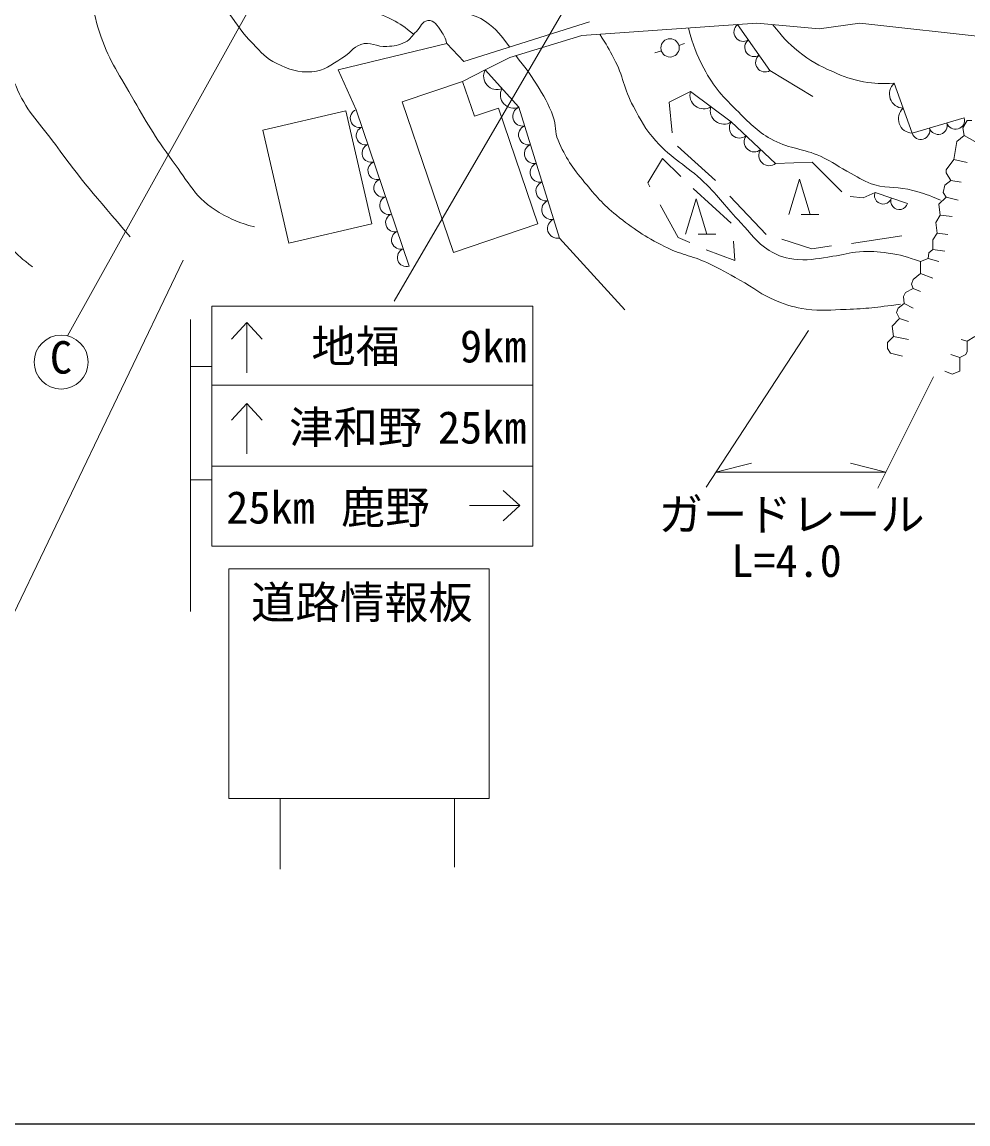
# Model space of a CAD drawing. Units: millimetres, scale not verified. Extents: x 40000 to 680000, y 20000 to 380000.
# Drawn here: x 409732 to 463068, y 205000 to 267142 of the extents above; entities that cross this region are included whole.
import ezdxf
from ezdxf.enums import TextEntityAlignment as Align

# ---------------------------------------------------------------- set-up
doc = ezdxf.new("R2010")
doc.units = ezdxf.units.MM
doc.header["$LTSCALE"] = 1000
for name, color, linetype, lineweight in [('M-BGD', 7, 'Continuous', 13), ('M-STR-HTXT', 7, 'Continuous', 13), ('M-STR-STR3', 7, 'Continuous', 13), ('M-STR-STRC', 7, 'Continuous', 13), ('M-TTL-BAND', 7, 'Continuous', 25)]:
    doc.layers.add(name, color=color, linetype=linetype, lineweight=lineweight)
doc.styles.add('ＭＳ ゴシック', font='')
doc.styles.add('ＭＳ 明朝', font='')
doc.styles.get('ＭＳ ゴシック').set_extended_font_data('MS Gothic')
doc.styles.get('ＭＳ 明朝').set_extended_font_data('MS Mincho')

msp = doc.modelspace()

# ---------------------------------------------------------------- linework, layer by layer
at = {"layer": 'M-BGD'}
for p, q in [((441736, 267147), (434649, 264918)), ((441299, 266379), (451173, 267073)), ((450075, 266996), (451906, 264408)), ((451173, 267073), (454674, 266758)), ((454674, 266758), (456977, 267073)), ((456977, 267073), (464926, 266190)), ((437230, 265149), (441299, 266379)), ((433682, 265941), (427555, 264455)), ((434649, 264918), (433682, 265941)), ((445409, 265397), (445781, 265515)), ((446766, 265827), (447091, 265929)), ((435850, 264440), (437230, 265149)), ((427555, 264455), (428577, 262196)), ((434568, 263797), (435850, 264440)), ((435850, 264440), (437743, 262337)), ((451906, 264408), (454326, 262935)), ((431174, 262646), (434568, 263797)), ((434568, 263797), (435237, 261828)), ((458909, 263693), (459919, 260875)), ((447427, 263230), (446224, 262631)), ((434057, 254148), (431174, 262646)), ((435237, 261828), (436604, 262291)), ((436604, 262291), (438818, 255764)), ((437743, 262337), (440028, 254959)), ((446224, 262631), (446392, 260885)), ((427985, 262133), (423301, 261050)), ((429458, 255765), (427985, 262133)), ((428577, 262196), (431564, 253371)), ((459919, 260875), (462863, 261737)), ((423301, 261050), (424774, 254681)), ((463026, 261592), (462772, 261169)), ((462772, 261169), (462857, 260745)), ((463280, 261592), (463026, 261592)), ((462433, 260407), (462264, 259391)), ((462857, 260745), (462433, 260407)), ((462857, 260745), (463449, 260407)), ((446686, 260149), (448831, 258214)), ((445023, 258073), (445836, 259447)), ((445836, 259447), (446873, 258438)), ((454278, 259245), (452222, 259171)), ((455960, 257562), (454278, 259245)), ((462264, 259391), (461841, 258798)), ((462264, 259391), (463026, 259221)), ((461841, 258798), (461841, 258629)), ((461841, 258629), (462095, 258205)), ((445135, 257849), (445023, 258073)), ((452968, 256287), (453568, 258287)), ((453568, 258287), (454168, 256287)), ((461756, 257951), (461671, 257528)), ((462095, 258205), (461756, 257951)), ((462095, 258205), (462687, 258121)), ((447574, 257751), (449719, 255802)), ((449651, 257331), (451691, 255165)), ((457159, 257226), (456423, 257310)), ((457830, 257529), (457159, 257226)), ((457830, 257529), (459666, 256912)), ((461841, 257274), (461431, 256876)), ((461671, 257528), (461841, 257274)), ((461841, 257274), (462518, 257105)), ((446733, 254989), (445710, 256825)), ((447149, 255172), (447749, 257172)), ((447749, 257172), (448349, 255172)), ((461431, 256876), (461502, 256258)), ((454668, 256287), (453668, 256287)), ((461502, 256258), (461248, 255835)), ((461502, 256258), (462179, 256173)), ((424774, 254681), (429458, 255765)), ((438818, 255764), (434057, 254148)), ((461248, 255835), (461333, 255242)), ((440028, 254959), (443719, 250913)), ((447378, 254708), (446733, 254989)), ((448849, 255172), (447849, 255172)), ((452575, 254892), (454257, 254345)), ((456507, 254660), (459346, 255081)), ((461081, 254860), (461079, 254311)), ((461333, 255242), (461081, 254860)), ((461333, 255242), (461925, 255157)), ((449916, 253699), (448303, 254288)), ((449845, 254778), (449916, 253699)), ((454257, 254345), (455372, 254513)), ((460857, 254134), (461079, 254311)), ((461079, 254311), (461756, 254226)), ((460401, 253633), (460825, 253803)), ((460401, 253633), (460401, 252956)), ((460857, 254134), (460825, 253803)), ((460825, 253803), (461417, 253633)), ((460401, 252956), (459978, 252617)), ((460401, 252956), (461079, 252702)), ((459978, 252617), (459893, 252363)), ((459893, 252363), (459978, 252109)), ((459552, 251897), (459433, 251673)), ((459978, 252109), (459552, 251897)), ((459978, 252109), (460401, 251940)), ((459470, 251263), (459131, 251009)), ((459433, 251673), (459470, 251263)), ((459978, 251009), (459470, 251263)), ((459131, 251009), (459047, 250755)), ((459047, 250755), (459216, 250416)), ((459216, 250416), (458793, 249993)), ((458793, 249993), (458877, 249400)), ((459216, 250416), (459724, 250247)), ((458877, 249400), (458539, 249061)), ((458877, 249400), (459724, 249231)), ((462687, 249231), (463026, 249146)), ((463449, 249400), (463026, 249146)), ((458539, 249061), (458539, 248723)), ((458539, 248723), (458708, 248469)), ((463026, 249146), (463026, 248553)), ((458708, 248469), (459385, 248299)), ((462095, 248384), (462603, 248215)), ((462941, 248384), (462603, 248215)), ((462603, 248215), (462603, 247453)), ((463026, 248553), (462941, 248384)), ((462179, 247283), (461756, 247453)), ((462603, 247453), (462179, 247283))]:
    msp.add_line(p, q, dxfattribs=at)
msp.add_lwpolyline([(447427, 263230), (449719, 261506), (452222, 259171)], dxfattribs=at)
msp.add_circle((446269, 265686), 517, dxfattribs=at)
for centre, radius, start, end in [((450404, 266582), 529, 128.4478, 302.10385), ((451014, 265719), 529, 128.4478, 302.10385), ((451625, 264856), 529, 128.4478, 302.10385), ((436509, 264081), 750, 151.47464, 292.49979), ((459453, 263093), 810, 132.21021, 267.20575), ((437456, 263030), 750, 151.47464, 292.49979), ((448159, 263010), 764, 163.27497, 302.81721), ((437958, 261826), 554, 112.83824, 281.58131), ((449305, 262148), 764, 163.27497, 302.81721), ((459958, 261684), 810, 132.21021, 267.20575), ((428760, 261711), 518, 110.68018, 286.71776), ((462369, 261604), 511, 197.60406, 15.04203), ((429091, 260731), 518, 110.68018, 286.71776), ((438284, 260772), 554, 112.83824, 281.58131), ((450188, 261172), 575, 144.51538, 309.46881), ((460406, 261029), 511, 197.60406, 15.04203), ((461387, 261317), 511, 197.60406, 15.04203), ((451022, 260393), 575, 144.51538, 309.46881), ((429423, 259750), 518, 110.68018, 286.71776), ((438611, 259718), 554, 112.83824, 281.58131), ((451856, 259615), 575, 144.51538, 309.46881), ((429755, 258770), 518, 110.68018, 286.71776), ((438937, 258664), 554, 112.83824, 281.58131), ((430087, 257789), 518, 110.68018, 286.71776), ((439264, 257610), 554, 112.83824, 281.58131), ((430419, 256809), 518, 110.68018, 286.71776), ((458284, 257360), 485, 159.61328, 343.2546), ((439590, 256556), 554, 112.83824, 281.58131), ((459202, 257052), 485, 159.61328, 343.2546), ((430751, 255828), 518, 110.68018, 286.71776), ((439917, 255502), 554, 112.83824, 281.58131), ((431083, 254848), 518, 110.68018, 286.71776), ((431415, 253867), 518, 110.68018, 286.71776)]:
    msp.add_arc(centre, radius, start, end, dxfattribs=at)
for points, knots in [([(404103, 302654), (404954, 302148), (405197, 302001), (405927, 301638), (406612, 301297), (407058, 301230), (407714, 300838), (408725, 300236), (409244, 299817), (410154, 299072), (411822, 297706), (412659, 296824), (414192, 295308), (415014, 294494), (415361, 293927), (416210, 293141), (417036, 292378), (417612, 292085), (418545, 291459), (419260, 290979), (419714, 290790), (420408, 290279), (421462, 289503), (421959, 288947), (422891, 288027), (423545, 287381), (423922, 287020), (424475, 286286), (425012, 285573), (425311, 285160), (425695, 284355), (426132, 283436), (426407, 282899), (426536, 281890), (426677, 280797), (426478, 280171), (426389, 279072), (426296, 277931), (425864, 277283), (426073, 276156), (426281, 275030), (426654, 274436), (427314, 273500), (428094, 272393), (428768, 271967), (429754, 271039), (430661, 270185), (431167, 269695), (432166, 268950), (432738, 268524), (433053, 268261), (433699, 267958), (434517, 267574), (435134, 267689), (435873, 267170), (436505, 266725), (436745, 266421), (437228, 265729)], [0, 0, 0, 0, 1, 1, 1, 2, 2, 2, 3, 3, 3, 4, 4, 4, 5, 5, 5, 6, 6, 6, 7, 7, 7, 8, 8, 8, 9, 9, 9, 10, 10, 10, 11, 11, 11, 12, 12, 12, 13, 13, 13, 14, 14, 14, 15, 15, 15, 16, 16, 16, 17, 17, 17, 18, 18, 18, 19, 19, 19, 19]), ([(374171, 299518), (374660, 299258), (374796, 299192), (375202, 298993), (376008, 298599), (376445, 298325), (377305, 298068), (378257, 297784), (378849, 297915), (379842, 297872), (381177, 297813), (381929, 297735), (383263, 297816), (384083, 297865), (384533, 298000), (385352, 298068), (386259, 298144), (386773, 298246), (387679, 298166), (388845, 298064), (389505, 297951), (390623, 297605), (392158, 297132), (392911, 296579), (394409, 296000), (395768, 295475), (396569, 295283), (397921, 294738), (399524, 294093), (400425, 293726), (401959, 292930), (403613, 292071), (404494, 291502), (406059, 290490), (407367, 289646), (408160, 289237), (409319, 288198), (410508, 287132), (410950, 286305), (411843, 284981), (412389, 284170), (412710, 283701), (413031, 282778), (413576, 281211), (413279, 280202), (413441, 278551), (413575, 277183), (413761, 276423), (413788, 275049), (413821, 273345), (413395, 272399), (413472, 270696), (413547, 269065), (413607, 268119), (414103, 266564), (414581, 265067), (415125, 264333), (415901, 262968), (416731, 261508), (417204, 260688), (418204, 259340), (419124, 258100), (419516, 257177), (420854, 256406), (421582, 255987), (421948, 255817), (422841, 255586)], [0, 0, 0, 0, 1, 1, 1, 2, 2, 2, 3, 3, 3, 4, 4, 4, 5, 5, 5, 6, 6, 6, 7, 7, 7, 8, 8, 8, 9, 9, 9, 10, 10, 10, 11, 11, 11, 12, 12, 12, 13, 13, 13, 14, 14, 14, 15, 15, 15, 16, 16, 16, 17, 17, 17, 18, 18, 18, 19, 19, 19, 20, 20, 20, 21, 21, 21, 22, 22, 22, 22]), ([(373661, 298165), (374665, 297672), (374987, 297534), (375870, 297214), (377081, 296774), (377802, 296644), (379066, 296393), (380446, 296120), (381243, 296112), (382641, 295952), (384225, 295771), (385133, 295820), (386700, 295531), (388502, 295199), (389484, 294864), (391218, 294273), (392448, 293853), (393080, 293472), (394278, 292969), (395852, 292309), (396793, 292069), (398316, 291297), (399816, 290536), (400632, 290039), (401975, 289026), (403214, 288091), (403911, 287534), (404908, 286345), (405974, 285075), (406577, 284312), (407211, 282780), (407972, 280943), (408110, 279800), (408441, 277839), (408865, 275333), (408980, 273898), (409009, 271357), (409032, 269413), (408555, 268325), (408725, 266389), (408834, 265156), (408980, 264443), (409482, 263313), (410076, 261978), (410753, 261420), (411612, 260237), (413148, 258121), (413759, 257463), (415823, 255032)], [0, 0, 0, 0, 1, 1, 1, 2, 2, 2, 3, 3, 3, 4, 4, 4, 5, 5, 5, 6, 6, 6, 7, 7, 7, 8, 8, 8, 9, 9, 9, 10, 10, 10, 11, 11, 11, 12, 12, 12, 13, 13, 13, 14, 14, 14, 15, 15, 15, 16, 16, 16, 16]), ([(410315, 253341), (409734, 253785), (409515, 253950), (409112, 254443), (408719, 254925), (408552, 255242), (408285, 255803), (408132, 256124), (408162, 256348), (408018, 256673), (407699, 257392), (407396, 257732), (407023, 258425), (406585, 259237), (406314, 259680), (405936, 260521), (405591, 261290), (405399, 261728), (405172, 262540), (404956, 263314), (404989, 263784), (404773, 264559), (404587, 265225), (404585, 265673), (404163, 266220), (403747, 266759), (403356, 266932), (402747, 267237), (401977, 267621), (401470, 267652), (400658, 267938), (399991, 268172), (399589, 268242), (398962, 268568), (398315, 268905), (397919, 269109), (397461, 269676), (397073, 270157), (396963, 270527), (396845, 271134), (396715, 271801), (396686, 272209), (396831, 272873), (397045, 273859), (397473, 274312), (397952, 275200), (398350, 275938), (398722, 276268), (399088, 277022), (399499, 277872), (399742, 278373), (399873, 279308), (400073, 280732), (400207, 281646), (399682, 282984), (399215, 284174), (398651, 284699), (397852, 285697), (396854, 286945), (396301, 287683), (395055, 288684), (393751, 289731), (392808, 290019), (391291, 290723), (389529, 291542), (388519, 291972), (386664, 292553), (385039, 293062), (384094, 293244), (382416, 293541), (381029, 293787), (380233, 293799), (378841, 294020), (376499, 294393), (375603, 294637), (373063, 295266)], [0, 0, 0, 0, 1, 1, 1, 2, 2, 2, 3, 3, 3, 4, 4, 4, 5, 5, 5, 6, 6, 6, 7, 7, 7, 8, 8, 8, 9, 9, 9, 10, 10, 10, 11, 11, 11, 12, 12, 12, 13, 13, 13, 14, 14, 14, 15, 15, 15, 16, 16, 16, 17, 17, 17, 18, 18, 18, 19, 19, 19, 20, 20, 20, 21, 21, 21, 22, 22, 22, 23, 23, 23, 24, 24, 24, 25, 25, 25, 25]), ([(412531, 294338), (412999, 293640), (413173, 293397), (413684, 292883), (414262, 292301), (414713, 292123), (415354, 291612), (415887, 291186), (416150, 290903), (416688, 290484), (417375, 289949), (417836, 289748), (418497, 289180), (419188, 288585), (419577, 288243), (420158, 287540), (420811, 286749), (421121, 286254), (421609, 285353), (422055, 284530), (422266, 284040), (422534, 283145), (422816, 282201), (422919, 281646), (422976, 280663), (423031, 279700), (422772, 279167), (422766, 278203), (422758, 276976), (422765, 276278), (422976, 275069), (423170, 273954), (423280, 273309), (423733, 272272), (424180, 271249), (424573, 270716), (425352, 269917), (425910, 269345), (426285, 269066), (426993, 268697), (427800, 268276), (428310, 268166), (429159, 267835), (429716, 267618), (430060, 267567), (430589, 267288), (431100, 267018), (431285, 266872), (431811, 266452)], [0, 0, 0, 0, 1, 1, 1, 2, 2, 2, 3, 3, 3, 4, 4, 4, 5, 5, 5, 6, 6, 6, 7, 7, 7, 8, 8, 8, 9, 9, 9, 10, 10, 10, 11, 11, 11, 12, 12, 12, 13, 13, 13, 14, 14, 14, 15, 15, 15, 16, 16, 16, 16]), ([(417876, 286282), (418397, 285834), (418582, 285638), (418941, 285147), (419462, 284434), (419708, 283950), (419853, 283079), (420037, 281973), (419921, 281322), (419789, 280208), (419643, 278965), (419389, 278295), (419064, 277085), (418876, 276385), (418560, 276041), (418496, 275319), (418396, 274188), (418309, 273498), (418654, 272417), (418927, 271561), (419247, 271145), (419695, 270366), (420315, 269286), (420665, 268679), (421382, 267661), (421881, 266952), (422154, 266543), (422755, 265918), (423226, 265429), (423477, 265094), (424093, 264805), (424813, 264468), (425282, 264276), (426074, 264338), (426798, 264395), (427143, 264733), (427770, 265098), (428215, 265357), (428349, 265703), (428833, 265877), (429372, 266071), (429723, 265720), (430294, 265761), (430713, 265791), (430968, 265817), (431342, 266010), (431645, 266165), (431727, 266376), (431973, 266612), (432222, 266852), (432273, 267191), (432608, 267226), (432977, 267264), (433150, 266931), (433370, 266621), (433539, 266382), (433592, 266247), (433682, 265941)], [0, 0, 0, 0, 1, 1, 1, 2, 2, 2, 3, 3, 3, 4, 4, 4, 5, 5, 5, 6, 6, 6, 7, 7, 7, 8, 8, 8, 9, 9, 9, 10, 10, 10, 11, 11, 11, 12, 12, 12, 13, 13, 13, 14, 14, 14, 15, 15, 15, 16, 16, 16, 17, 17, 17, 18, 18, 18, 19, 19, 19, 19]), ([(447309, 266802), (447598, 265759), (447735, 265373), (448177, 264535), (448754, 263442), (449258, 262919), (450140, 262053), (450847, 261360), (451236, 260919), (452117, 260469), (453086, 259974), (453762, 260020), (454753, 259572), (455456, 259253), (455792, 258961), (456477, 258604), (456990, 258337), (457252, 258113), (457809, 257959), (458630, 257732), (459146, 257874), (459968, 257651), (460593, 257481), (460831, 257394), (461529, 257092)], [0, 0, 0, 0, 1, 1, 1, 2, 2, 2, 3, 3, 3, 4, 4, 4, 5, 5, 5, 6, 6, 6, 7, 7, 7, 8, 8, 8, 8]), ([(452074, 266992), (452653, 266260), (452874, 265992), (453506, 265480), (454187, 264928), (454641, 264703), (455441, 264344), (456095, 264050), (456480, 263901), (457186, 263776), (457850, 263659), (458133, 263665), (458909, 263693)], [0, 0, 0, 0, 1, 1, 1, 2, 2, 2, 3, 3, 3, 4, 4, 4, 4]), ([(442305, 266450), (442709, 265836), (442819, 265635), (443109, 265090), (443646, 264084), (443650, 263381), (444203, 262384), (444643, 261591), (444856, 261108), (445465, 260436), (446403, 259399), (447180, 259081), (448184, 258108), (449051, 257270), (449425, 256694), (450259, 255823), (450862, 255194), (451116, 254724), (451858, 254267), (452425, 253917), (452819, 253798), (453484, 253748), (454252, 253690), (454684, 253829), (455447, 253930), (456036, 254009), (456354, 254144), (456947, 254183), (457581, 254224), (457943, 254199), (458573, 254113), (459305, 254012), (459582, 253909), (460401, 253633)], [0, 0, 0, 0, 1, 1, 1, 2, 2, 2, 3, 3, 3, 4, 4, 4, 5, 5, 5, 6, 6, 6, 7, 7, 7, 8, 8, 8, 9, 9, 9, 10, 10, 10, 11, 11, 11, 11]), ([(437566, 265251), (438145, 264527), (438324, 264300), (438733, 263640), (439160, 262953), (439398, 262558), (439687, 261803), (439876, 261308), (439743, 260958), (439953, 260471), (440388, 259466), (440754, 258945), (441453, 258102), (442097, 257327), (442464, 256884), (443248, 256251), (444230, 255459), (444829, 255058), (445954, 254485), (446857, 254024), (447456, 253980), (448379, 253560), (449113, 253225), (449494, 252978), (450202, 252592), (451020, 252146), (451410, 251758), (452277, 251415), (452905, 251165), (453275, 251045), (453945, 250952), (454818, 250831), (455321, 250910), (456202, 250938), (457403, 250976), (457822, 251044), (459263, 251228)], [0, 0, 0, 0, 1, 1, 1, 2, 2, 2, 3, 3, 3, 4, 4, 4, 5, 5, 5, 6, 6, 6, 7, 7, 7, 8, 8, 8, 9, 9, 9, 10, 10, 10, 11, 11, 11, 12, 12, 12, 12])]:
    msp.add_open_spline(points, degree=3, knots=knots, dxfattribs=at)
at = {"layer": 'M-STR-HTXT'}
for p, q in [((418812, 253709), (406497, 228019)), ((454078, 249743), (448299, 240912)), ((461132, 247128), (457993, 240854)), ((448854, 241760), (450854, 242260)), ((448854, 241760), (458447, 241760)), ((458447, 241760), (456447, 242260))]:
    msp.add_line(p, q, dxfattribs=at)
at = {"layer": 'M-STR-STR3'}
msp.add_line((436155, 292451), (412299, 249444), dxfattribs=at)
msp.add_circle((411938, 247966), 1521, dxfattribs=at)
at = {"layer": 'M-STR-STRC'}
for p, q in [((453018, 289662), (430713, 251403)), ((420428, 251115), (438535, 251115)), ((420428, 237582), (420428, 251115)), ((438535, 251115), (438535, 237582)), ((419228, 250367), (419228, 233893)), ((422403, 250203), (421541, 249257)), ((422403, 247364), (422403, 250203)), ((422403, 250203), (423265, 249257)), ((420428, 247718), (419228, 247718)), ((420428, 246667), (438535, 246667)), ((422403, 245629), (421541, 244683)), ((422403, 242790), (422403, 245629)), ((422403, 245629), (423265, 244683)), ((438535, 242093), (420428, 242093)), ((420428, 241317), (419228, 241317)), ((437799, 239869), (436853, 240731)), ((434960, 239869), (437799, 239869)), ((437799, 239869), (436853, 239007)), ((438535, 237582), (420428, 237582)), ((421395, 236305), (436070, 236305)), ((421395, 223348), (421395, 236305)), ((436070, 236305), (436070, 223348)), ((436070, 223348), (421395, 223348)), ((424283, 223348), (424283, 219367)), ((434118, 223348), (434118, 219485))]:
    msp.add_line(p, q, dxfattribs=at)
at = {"layer": 'M-TTL-BAND'}
msp.add_line((40000, 205000), (579000, 205000), dxfattribs=at)

# ---------------------------------------------------------------- texts
at = {"layer": 'M-STR-HTXT', "style": 'ＭＳ ゴシック'}
for s, p in [('ガードレール', (453123, 237912)), ('L=4.0', (452840, 235299))]:
    msp.add_text(s, height=1833, dxfattribs=at).set_placement(p, align=Align.BOTTOM_CENTER)
at = {"layer": 'M-STR-STR3', "style": 'ＭＳ ゴシック'}
msp.add_text('C', height=1833, dxfattribs=at).set_placement((411302, 246764), align=Align.BOTTOM_LEFT)
at = {"layer": 'M-STR-STRC'}
for s, style, p in [('地福', 'ＭＳ ゴシック', (426043, 247393)), ('25km', 'ＭＳ ゴシック', (421248, 238308)), ('鹿野', 'ＭＳ ゴシック', (427715, 238308)), ('道路情報板', 'ＭＳ 明朝', (422644, 232949))]:
    msp.add_text(s, height=1833, dxfattribs=dict(at, style=style)).set_placement(p, align=Align.BOTTOM_LEFT)
at = {"layer": 'M-STR-STRC', "style": 'ＭＳ ゴシック'}
for s, p in [('9km', (438171, 247393)), ('25km', (438171, 242819))]:
    msp.add_text(s, height=1833, dxfattribs=at).set_placement(p, align=Align.BOTTOM_RIGHT)
msp.add_text('津和野', height=1833, dxfattribs=at).set_placement((428543, 242819), align=Align.BOTTOM_CENTER)

doc.saveas('drawing.dxf')
